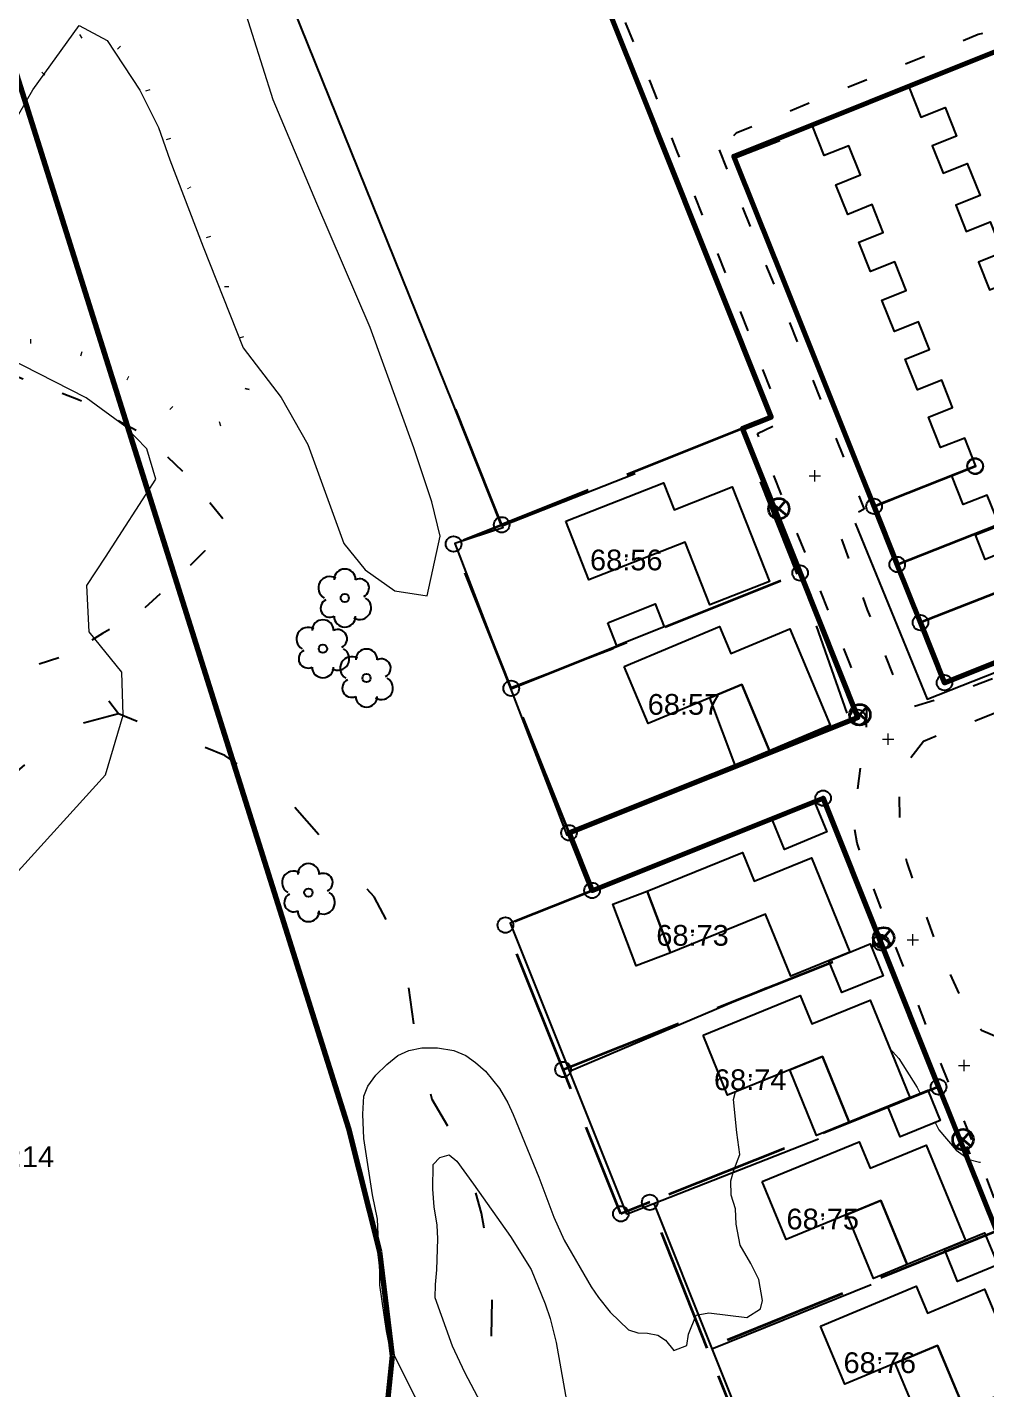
# Model space of a CAD drawing. Header units: metres. Extents: x -12 to 120691, y -61 to 6149382.
# Drawn here: x 119292 to 119384.4, y 6148733.3 to 6148864.7 of the extents above; entities that cross this region are included whole.
import ezdxf
from ezdxf.enums import TextEntityAlignment as Align

# ---------------------------------------------------------------- set-up
doc = ezdxf.new("R2010")
doc.units = ezdxf.units.M
for name, pattern in [('Annan_avgränsning_gångban', [6, 2, -4]), ('Annan_gräns', [0]), ('Fastighetsgräns', [16, 12, -4]), ('Heldragen__skalber__', [0]), ('Heldragen_linje', [2, 1, 1]), ('Häck', [0]), ('Prickad__fast_', [5, 0, -5]), ('Servitutsområde', [0]), ('Streckad_3_5_7__fast_', [10.5, 3.5, -7])]:
    doc.linetypes.add(name, pattern=pattern)
doc.layers.get('0').update_dxf_attribs({"linetype": 'CONTINUOUS'})
for name, color, linetype, lineweight in [('BOSTAD.T_LINE', 9, 'Heldragen_linje', 25), ('FASTGR_LINE', 7, 'Fastighetsgräns', 35), ('GAGR_LINE', 9, 'Servitutsområde', 70), ('GÅNGBK_LINE', 9, 'Annan_avgränsning_gångban', 25), ('HÄCK.K_LINE', 9, 'Häck', 25), ('HÖJDK-1_LINE', 9, 'Heldragen_linje', 18), ('HÖJDK-2_LINE', 9, 'Heldragen_linje', 18), ('RÄTTIGR_LINE', 9, 'Annan_gräns', 70), ('SKÄRMTT_LINE', 9, 'Heldragen_linje', 25), ('STIG.M_LINE', 9, 'Streckad_3_5_7__fast_', 25), ('TUTHUST_LINE', 9, 'Heldragen_linje', 25), ('UTHUST_LINE', 9, 'Heldragen_linje', 25), ('ÄGOSL.K_LINE', 9, 'Prickad__fast_', 60)]:
    doc.layers.add(name, color=color, linetype=linetype, lineweight=lineweight)
for name, color, linetype in [('FASTID_POINT', 9, 'CONTINUOUS'), ('FREGNRT_TEXT', 9, 'CONTINUOUS'), ('GRÄ_POINT', 9, 'CONTINUOUS'), ('HPF_POINT', 7, 'CONTINUOUS'), ('STOLP.B_POINT', 9, 'CONTINUOUS'), ('TRÄD.LÖ_POINT', 9, 'CONTINUOUS'), ('VSV_POINT', 5, 'CONTINUOUS')]:
    doc.layers.add(name, color=color, linetype=linetype)
doc.styles.add('Standard_CAD', font='ARIAL.TTF', dxfattribs={"height": 0.2})

# ---------------------------------------------------------------- blocks, each defined once
blk = doc.blocks.new('Belysningsstolpe')
at = {"color": 0, "linetype": 'Heldragen__skalber__', "lineweight": 35, "flags": 128}
for points in [[(-0.38, 0.325), (0.38, -0.325)], [(-0.325, -0.38), (0.325, 0.38)]]:
    blk.add_lwpolyline(points, dxfattribs=at)
at = {"color": 0, "linetype": 'Heldragen__skalber__', "lineweight": 35}
blk.add_circle((0, 0), 0.5, dxfattribs=at)
blk = doc.blocks.new('LÖVTRÄD', base_point=(2, 2))
blk.add_circle((2, 2), 0.08)
for centre, radius, start, end in [((1.712, 2.192), 0.222, 59.744, 239.744), ((2, 2.352), 0.208, 0, 180), ((2.288, 2.192), 0.179, 296.565, 116.565), ((1.712, 1.808), 0.179, 116.565, 296.565), ((2.288, 1.808), 0.222, 239.744, 59.744), ((2, 1.648), 0.208, 180, 0)]:
    blk.add_arc(centre, radius, start, end)
blk = doc.blocks.new('Gränspunkt')
at = {"color": 0, "linetype": 'Heldragen__skalber__', "lineweight": 25}
blk.add_circle((0, 0), 0.5, dxfattribs=at)
blk = doc.blocks.new('Rutnätspunkt_1')
at = {"color": 0, "linetype": 'Heldragen__skalber__', "lineweight": 25, "flags": 128}
for points in [[(-0.5, 0), (-0.08, 0)], [(0, 0.5), (0, 0.08)], [(0.5, 0), (0.08, 0)], [(0, -0.5), (0, -0.08)]]:
    blk.add_lwpolyline(points, dxfattribs=at)
blk = doc.blocks.new('Ventil')
at = {"color": 0, "linetype": 'Heldragen__skalber__', "lineweight": 35, "flags": 128}
blk.add_lwpolyline([(-0.4, 0), (0.4, 0)], dxfattribs=at)
blk = doc.blocks.new('Plus__fast_')
at = {"color": 0, "linetype": 'Heldragen__skalber__', "lineweight": 0, "flags": 128}
for points in [[(-0.0675, 0), (0.0675, 0)], [(0, -0.0675), (0, 0.0675)]]:
    blk.add_lwpolyline(points, dxfattribs=at)

msp = doc.modelspace()

# ---------------------------------------------------------------- linework, layer by layer
at = {"layer": 'BOSTAD.T_LINE', "flags": 128}
for points in [[(119367.674, 6148855.249), (119376.977, 6148858.952), (119378.145, 6148856.017), (119380.487, 6148856.95), (119381.581, 6148854.202), (119379.238, 6148853.269), (119380.289, 6148850.63), (119382.622, 6148851.559), (119383.856, 6148848.459), (119381.523, 6148847.53), (119382.526, 6148845.008), (119384.85, 6148845.933), (119386.036, 6148842.954), (119383.713, 6148842.029), (119384.777, 6148839.354), (119387.091, 6148840.276), (119388.259, 6148837.34), (119385.946, 6148836.419), (119386.997, 6148833.777), (119389.301, 6148834.694), (119390.476, 6148831.742), (119388.172, 6148830.826), (119389.271, 6148828.065), (119391.565, 6148828.978), (119392.738, 6148826.031), (119390.444, 6148825.118), (119391.483, 6148822.507), (119393.767, 6148823.417), (119394.985, 6148820.359), (119392.7, 6148819.45), (119393.725, 6148816.874), (119396, 6148817.78), (119397.198, 6148814.769), (119394.924, 6148813.863), (119395.926, 6148811.347), (119398.19, 6148812.249), (119399.398, 6148809.214), (119392.941, 6148806.644), (119390.125, 6148805.523), (119389.002, 6148808.345), (119386.708, 6148807.431), (119385.562, 6148810.307), (119387.868, 6148811.225), (119386.65, 6148814.281), (119384.346, 6148813.364), (119383.409, 6148815.716), (119385.723, 6148816.637), (119384.557, 6148819.569), (119382.243, 6148818.647), (119381.137, 6148821.426), (119383.461, 6148822.351), (119382.38, 6148825.068), (119380.056, 6148824.143), (119378.879, 6148827.097), (119381.214, 6148828.027), (119380.165, 6148830.661), (119377.83, 6148829.731), (119376.653, 6148832.689), (119378.997, 6148833.622), (119377.939, 6148836.28), (119375.595, 6148835.348), (119374.395, 6148838.364), (119376.748, 6148839.3), (119375.642, 6148842.079), (119373.288, 6148841.143), (119372.164, 6148843.967), (119374.529, 6148844.908), (119373.46, 6148847.589), (119371.097, 6148846.648), (119369.96, 6148849.505), (119372.333, 6148850.45), (119371.21, 6148853.271), (119368.837, 6148852.326), (119367.674, 6148855.249)], [(119343.905, 6148817.046), (119353.335, 6148820.75), (119354.359, 6148818.143), (119359.965, 6148820.345), (119363.545, 6148811.23), (119357.796, 6148808.973), (119355.419, 6148815.026), (119346.132, 6148811.378), (119343.905, 6148817.046)], [(119349.546, 6148803.034), (119358.738, 6148806.888), (119359.838, 6148804.264), (119365.522, 6148806.647), (119369.417, 6148797.356), (119363.564, 6148794.903), (119360.883, 6148801.297), (119351.86, 6148797.514), (119349.546, 6148803.034)], [(119351.774, 6148781.346), (119360.969, 6148785.082), (119362.091, 6148782.32), (119367.594, 6148784.556), (119371.289, 6148775.462), (119365.605, 6148773.153), (119363.181, 6148779.122), (119354.017, 6148775.399), (119351.774, 6148781.346)], [(119357.153, 6148767.468), (119366.518, 6148771.283), (119367.638, 6148768.534), (119373.254, 6148770.821), (119377.077, 6148761.432), (119371.237, 6148759.054), (119368.655, 6148765.392), (119359.514, 6148761.669), (119357.153, 6148767.468)], [(119362.864, 6148753.323), (119372.216, 6148757.171), (119373.268, 6148754.615), (119378.671, 6148756.838), (119382.46, 6148747.631), (119376.827, 6148745.312), (119374.285, 6148751.489), (119365.163, 6148747.736), (119362.864, 6148753.323)], [(119368.481, 6148739.367), (119377.713, 6148743.247), (119378.808, 6148740.642), (119384.29, 6148742.946), (119388.156, 6148733.747), (119382.354, 6148731.309), (119379.745, 6148737.517), (119370.833, 6148733.772), (119368.481, 6148739.367)]]:
    msp.add_lwpolyline(points, dxfattribs=at)
at = {"layer": 'FASTGR_LINE', "flags": 128}
for points in [[(119337.728, 6148816.697), (119332.157, 6148830.621)], [(119360.942, 6148825.976), (119337.728, 6148816.697)], [(119360.942, 6148825.976), (119366.513, 6148812.05)], [(119373.639, 6148818.475), (119371.394, 6148824.084)], [(119383.401, 6148822.329), (119373.639, 6148818.475)], [(119375.873, 6148812.867), (119373.639, 6148818.475)], [(119338.651, 6148800.918), (119333.09, 6148814.844), (119337.728, 6148816.697)], [(119375.873, 6148812.867), (119385.636, 6148816.719)], [(119404.19, 6148817.459), (119406.434, 6148811.851), (119380.432, 6148801.461), (119378.117, 6148807.259)], [(119378.117, 6148807.259), (119375.873, 6148812.867)], [(119338.651, 6148800.918), (119366.513, 6148812.05)], [(119366.513, 6148812.05), (119372.073, 6148798.114), (119344.223, 6148786.982)], [(119387.879, 6148811.102), (119378.117, 6148807.259)], [(119344.223, 6148786.982), (119338.651, 6148800.918)], [(119346.447, 6148781.413), (119368.73, 6148790.321), (119374.301, 6148776.387)], [(119346.447, 6148781.413), (119344.223, 6148786.982)], [(119343.65, 6148764.142), (119338.088, 6148778.077), (119346.447, 6148781.413)], [(119343.65, 6148764.142), (119374.301, 6148776.387)], [(119374.301, 6148776.387), (119379.864, 6148762.46)], [(119352.009, 6148751.328), (119349.221, 6148750.216), (119343.65, 6148764.142)], [(119379.864, 6148762.46), (119352.009, 6148751.328)], [(119379.864, 6148762.46), (119385.432, 6148748.535)], [(119357.547, 6148737.259), (119352.009, 6148751.328)], [(119385.432, 6148748.535), (119357.547, 6148737.259)], [(119363.142, 6148723.466), (119357.547, 6148737.259)]]:
    msp.add_lwpolyline(points, dxfattribs=at)
at = {"layer": 'GAGR_LINE', "flags": 128}
for points in [[(119466.29, 6149012.381), (119466.295, 6149007), (119470.002, 6148997.714), (119475.573, 6148983.788), (119481.134, 6148969.853), (119486.704, 6148955.925), (119464.411, 6148947.019), (119442.127, 6148938.111), (119436.566, 6148952.037), (119430.995, 6148965.973), (119425.423, 6148979.899), (119420.785, 6148978.045), (119426.357, 6148964.118), (119431.918, 6148950.184), (119437.488, 6148936.257), (119415.195, 6148927.349), (119392.911, 6148918.441), (119387.349, 6148932.366), (119381.779, 6148946.304), (119376.208, 6148960.229), (119371.57, 6148958.376), (119377.141, 6148944.45), (119382.701, 6148930.513), (119388.273, 6148916.587), (119365.979, 6148907.68), (119362.272, 6148916.967), (119339.988, 6148908.06), (119334.416, 6148921.985), (119328.856, 6148935.921), (119323.285, 6148949.846), (119317.717, 6148947.622), (119323.278, 6148933.687), (119328.849, 6148919.761), (119334.419, 6148905.836), (119308.416, 6148895.445), (119311.762, 6148887.087), (119335.896, 6148896.735), (119341.456, 6148882.801), (119347.028, 6148868.875), (119352.6, 6148854.949), (119358.16, 6148841.013), (119363.731, 6148827.088), (119360.942, 6148825.976), (119366.513, 6148812.05), (119372.073, 6148798.114), (119344.223, 6148786.982), (119346.447, 6148781.413), (119368.73, 6148790.321), (119374.301, 6148776.387), (119379.864, 6148762.46), (119385.433, 6148748.534), (119390.994, 6148734.608), (119395.642, 6148736.462), (119385.994, 6148760.606), (119393.352, 6148763.541), (119400.41, 6148766.367), (119407.477, 6148769.192), (119414.545, 6148772.018), (119426.419, 6148742.296), (119435.687, 6148746.005), (119425.666, 6148771.077), (119433.014, 6148774.012)], [(119362.407, 6148846.566), (119360.122, 6148852.274), (119386.124, 6148862.675), (119388.48, 6148856.777), (119390.724, 6148851.169), (119392.959, 6148845.561), (119395.211, 6148839.923), (119397.466, 6148834.285), (119399.711, 6148828.676), (119401.955, 6148823.068), (119404.19, 6148817.459), (119406.434, 6148811.851), (119380.432, 6148801.461), (119378.117, 6148807.259), (119375.873, 6148812.867), (119373.639, 6148818.475), (119371.394, 6148824.084), (119369.139, 6148829.711), (119366.884, 6148835.35), (119364.64, 6148840.96), (119362.407, 6148846.566)]]:
    msp.add_lwpolyline(points, dxfattribs=at)
at = {"layer": 'GÅNGBK_LINE', "flags": 128}
for points in [[(119332.603, 6148717.833), (119333.384, 6148715.356), (119334.371, 6148714.262), (119336.46, 6148713.574), (119341.047, 6148711.929), (119344.98, 6148709.314), (119348.068, 6148706.427), (119350.193, 6148703.413), (119352.701, 6148701.18), (119354.849, 6148701.224), (119364.912, 6148703.898), (119384.441, 6148709.445), (119396.275, 6148712.548), (119397.076, 6148713.04), (119397.427, 6148714.029), (119397.406, 6148715.878), (119395.754, 6148722.091), (119394.337, 6148726.952), (119392.442, 6148733.115), (119391.886, 6148734.992), (119389.404, 6148741.28), (119386.688, 6148747.891), (119383.772, 6148755.58), (119379.846, 6148765.362), (119374.663, 6148778.745), (119372.005, 6148785.969), (119371.696, 6148787.905), (119372.016, 6148790.882), (119372.448, 6148794.005), (119372.895, 6148796.54), (119372.952, 6148798.898), (119371.308, 6148803.302), (119365.744, 6148817.106), (119363.473, 6148822.639), (119362.4, 6148825.494), (119363.998, 6148826.274), (119364.562, 6148827.056), (119364.226, 6148828.313), (119359.714, 6148840.022), (119354.648, 6148852.711), (119352.084, 6148859.415), (119348.222, 6148868.628), (119345.12, 6148877.053), (119342.564, 6148883.707), (119339.597, 6148890.962)], [(119407.83, 6148810.83), (119399.764, 6148831.268), (119392.269, 6148850.579), (119387.358, 6148862.766), (119386.7, 6148863.93), (119385.645, 6148864.545), (119383.682, 6148863.989), (119369.598, 6148858.282), (119360.348, 6148854.478), (119358.691, 6148852.876)], [(119358.691, 6148852.876), (119366.606, 6148833.433), (119372.684, 6148818.199), (119369.969, 6148816.768), (119372.978, 6148808.505), (119376.483, 6148799.633), (119377.286, 6148799.115), (119380.128, 6148799.978), (119398.988, 6148807.17), (119407.83, 6148810.83)], [(119295.022, 6148803.872), (119289.397, 6148802), (119284.165, 6148801.159), (119283.651, 6148802.104), (119281.965, 6148810.124), (119280.18, 6148817.527), (119279.639, 6148823.913), (119281.814, 6148828.036), (119285.571, 6148830.772), (119290.068, 6148831.354), (119296.932, 6148828.799), (119303.205, 6148825.445), (119307.699, 6148821.163), (119311.245, 6148816.797), (119309.097, 6148814.192), (119306.462, 6148811.535), (119303.153, 6148808.542), (119299.245, 6148806.203), (119297.842, 6148805.332)], [(119378.402, 6148795.803), (119376.73, 6148793.608), (119376.061, 6148790.728), (119376.111, 6148787.77), (119376.786, 6148784.116), (119379.502, 6148776.553), (119382.186, 6148770.647), (119383.994, 6148767.936), (119385.947, 6148767.127), (119388.769, 6148767.247), (119394.598, 6148769.219), (119410.41, 6148775.815), (119420.648, 6148780.306), (119418.58, 6148786.12), (119415.53, 6148793.041), (119413.308, 6148798.692), (119411.458, 6148803.016), (119410.588, 6148805.594), (119409.368, 6148807.206), (119408.762, 6148807.393), (119406.577, 6148807.136), (119403.881, 6148805.984), (119390.802, 6148800.691)], [(119390.802, 6148800.691), (119378.402, 6148795.803)]]:
    msp.add_lwpolyline(points, dxfattribs=at)
at = {"layer": 'HÄCK.K_LINE', "flags": 128}
for points in [[(119315.526, 6148871.719), (119337.839, 6148816.412), (119333.218, 6148814.877), (119343.998, 6148786.744), (119360.252, 6148793.513)], [(119364.567, 6148853.743), (119360.192, 6148852.045), (119373.77, 6148818.491), (119378.646, 6148820.448)], [(119337.768, 6148816.587), (119350.587, 6148821.632)], [(119362.666, 6148820.847), (119366.208, 6148811.925)], [(119371.814, 6148816.867), (119378.768, 6148799.866), (119406.581, 6148810.831)], [(119368.071, 6148806.939), (119370.999, 6148798.524)], [(119338.552, 6148800.957), (119348.468, 6148804.757)], [(119359.276, 6148786.569), (119338.55, 6148778.269), (119349.763, 6148750.184)], [(119344.257, 6148763.974), (119363.31, 6148772.059)], [(119349.763, 6148750.184), (119368.275, 6148757.438)], [(119352.399, 6148751.217), (119363.4, 6148723.692), (119378.271, 6148729.614)], [(119358.005, 6148737.189), (119373.366, 6148743.386)]]:
    msp.add_lwpolyline(points, dxfattribs=at)
at = {"layer": 'HÖJDK-1_LINE', "flags": 128}
for points in [[(119296.367, 6148685.114), (119296.114, 6148685.257), (119287.632, 6148687.563), (119284.315, 6148687.983), (119277.141, 6148688.575), (119264.513, 6148689.003), (119259.515, 6148689.75), (119245.993, 6148693.093), (119241.812, 6148696.167), (119235.25, 6148701.896), (119232.402, 6148705.332), (119230.464, 6148710.555), (119229.207, 6148716.565), (119227.372, 6148726.583), (119226.355, 6148733.506), (119223.044, 6148749.102), (119222.094, 6148758.125), (119221.204, 6148764.056), (119218.839, 6148779.345), (119217.654, 6148789.516), (119215.945, 6148797.463), (119212.4, 6148810.483), (119210.767, 6148814.836), (119206.665, 6148825.632), (119204.18, 6148835.148), (119202.873, 6148838.407), (119198.518, 6148850.512), (119194.095, 6148861.368), (119191.696, 6148872.221), (119194.485, 6148874.335), (119197.671, 6148874.643), (119199.987, 6148872.348), (119203.23, 6148868.103), (119211.771, 6148858.428), (119218.82, 6148850.681), (119221.254, 6148848.838), (119226.734, 6148846.594), (119230.318, 6148845.648), (119240.616, 6148842.505), (119240.87, 6148839.417), (119239.461, 6148835.875), (119235.234, 6148827.344), (119229.649, 6148817.339), (119224.84, 6148806.347), (119224.336, 6148801.62), (119225.188, 6148796.432), (119227.483, 6148790.066), (119229.312, 6148786.206), (119231.424, 6148782.963), (119233.898, 6148779.94), (119236.339, 6148777.586), (119239.39, 6148775.494), (119243.794, 6148774.165), (119247.961, 6148773.958), (119255.001, 6148772.89), (119261.907, 6148769.631), (119267.486, 6148767.428), (119270.657, 6148767.338), (119274.204, 6148767.735), (119277.188, 6148768.8), (119279.879, 6148770.278), (119282.301, 6148772.066), (119285.268, 6148775.803), (119286.909, 6148778.612), (119290.505, 6148782.591), (119299.533, 6148792.588), (119301.233, 6148798.32), (119301.095, 6148802.484), (119297.946, 6148806.372), (119297.719, 6148810.835), (119299.523, 6148813.567), (119304.379, 6148821.102), (119303.509, 6148824.034), (119301.375, 6148826.214), (119297.673, 6148828.933), (119288.501, 6148833.608), (119284.085, 6148833.002), (119279.909, 6148830.566), (119277.686, 6148827.617), (119275.784, 6148822.63), (119275.64, 6148819.485), (119277.372, 6148812.851), (119278.676, 6148809.915), (119279.488, 6148806.338), (119277.868, 6148803.791), (119275.304, 6148805.874), (119273.304, 6148811.172), (119270.039, 6148817.103), (119266.573, 6148820.539), (119263.411, 6148822.665), (119259.814, 6148822.35), (119257.304, 6148819.722), (119257.293, 6148815.907), (119258.694, 6148811.754), (119259.28, 6148806.891), (119255.779, 6148805.702), (119252.576, 6148807.624), (119249.644, 6148810.399), (119249.017, 6148815.683), (119249.529, 6148818.651), (119251.916, 6148827.722), (119255.151, 6148832.274), (119258.005, 6148834.476), (119260.746, 6148836.024), (119268.688, 6148839.602), (119277.754, 6148844.26), (119285.553, 6148849.653), (119289.697, 6148853.731), (119292.516, 6148858.659), (119296.979, 6148864.884), (119299.69, 6148863.416), (119302.826, 6148858.646), (119304.652, 6148855.034), (119305.722, 6148851.901), (119308.946, 6148843.518), (119312.795, 6148833.765), (119316.454, 6148828.983), (119319.035, 6148824.437), (119322.501, 6148814.887), (119324.562, 6148812.348), (119327.441, 6148810.314), (119330.534, 6148809.839), (119331.784, 6148815.588), (119331.004, 6148818.917), (119329.246, 6148824.138), (119325.039, 6148835.728), (119319.913, 6148847.698), (119315.687, 6148857.715), (119312.71, 6148867.161), (119310.489, 6148876.649), (119308.116, 6148888.344), (119304.29, 6148892.697), (119302.457, 6148895.82), (119300.861, 6148899.701), (119298.106, 6148902.934), (119294.752, 6148904.551), (119290.449, 6148902.853), (119288.48, 6148899.28), (119287.051, 6148894.065), (119283.932, 6148886.389), (119280.471, 6148882.77), (119277.652, 6148880.932), (119268.878, 6148874.601), (119265.178, 6148872.549), (119260.264, 6148871.824), (119255.721, 6148873.543), (119250.853, 6148876.108), (119249.05, 6148878.511), (119248.039, 6148882.684), (119248.087, 6148887.442), (119245.304, 6148895.35), (119241.89, 6148899.473), (119241.124, 6148902.429), (119241.752, 6148906.289), (119242.93, 6148909.089), (119246.211, 6148913.257), (119250.291, 6148917.148), (119251.831, 6148919.896), (119251.761, 6148924.952), (119251.011, 6148927.932), (119253.102, 6148931.354), (119257.067, 6148933.753), (119260.716, 6148937.283), (119265.815, 6148940.627), (119269.49, 6148940.039), (119273.903, 6148937.815), (119285.089, 6148933.777), (119288.398, 6148933.963), (119290.54, 6148937.999), (119292.009, 6148942), (119295.107, 6148944.777), (119299.723, 6148946.768), (119311.051, 6148950.744), (119313.521, 6148952.204)], [(119342.003, 6148725.593), (119341.904, 6148725.62), (119339.927, 6148726.72), (119338.364, 6148728.134), (119337.327, 6148729.237), (119336.426, 6148730.603), (119335.714, 6148731.991), (119334.19, 6148734.892), (119332.995, 6148737.445), (119331.33, 6148742.103), (119331.347, 6148743.39), (119331.466, 6148744.825), (119331.568, 6148747.819), (119331.513, 6148749.131), (119331.205, 6148750.89), (119331.082, 6148752.598), (119331.138, 6148754.987), (119331.773, 6148755.661), (119332.653, 6148755.923), (119333.404, 6148755.3), (119335.025, 6148753.066), (119338.582, 6148748.031), (119340.578, 6148744.857)], [(119340.578, 6148744.857), (119341.93, 6148741.542), (119342.406, 6148740.11), (119342.992, 6148737.807), (119344.139, 6148731.275), (119342.003, 6148725.593)]]:
    msp.add_lwpolyline(points, dxfattribs=at)
at = {"layer": 'HÖJDK-2_LINE', "flags": 128}
for points in [[(119345.292, 6148718.973), (119340.9, 6148721.095), (119339.874, 6148721.593), (119338.553, 6148722.406), (119337.355, 6148723.275), (119336.022, 6148724.434), (119333.508, 6148726.815), (119331.361, 6148729.285), (119330.385, 6148730.773), (119329.388, 6148732.558), (119326.899, 6148737.467), (119326.61, 6148738.928), (119325.974, 6148743.335), (119325.996, 6148744.548), (119325.747, 6148749.697), (119325.287, 6148752.05), (119324.439, 6148757.474), (119324.332, 6148759.825), (119324.443, 6148761.582), (119324.83, 6148762.546), (119325.596, 6148763.607), (119326.65, 6148764.629), (119327.717, 6148765.483), (119328.783, 6148765.986), (119330.022, 6148766.231), (119331.556, 6148766.247), (119333.115, 6148765.967), (119334.276, 6148765.488), (119335.203, 6148764.812), (119336.165, 6148763.966), (119337.522, 6148762.303), (119338.34, 6148760.927), (119338.827, 6148759.787), (119341.325, 6148753.764), (119342.766, 6148749.898), (119343.743, 6148747.662)], [(119375.152, 6148766.16), (119376.04, 6148765.192), (119377.783, 6148762.39), (119378.084, 6148761.842)], [(119343.743, 6148747.662), (119346.357, 6148743.187), (119347.081, 6148742.14), (119348.202, 6148740.738), (119349.976, 6148739.024), (119350.866, 6148738.726), (119351.806, 6148738.692), (119352.789, 6148738.517), (119353.531, 6148738.027), (119354.342, 6148737.043), (119355.599, 6148737.503), (119355.733, 6148738.617), (119356.477, 6148740.434), (119357.715, 6148740.653), (119361.365, 6148740.226), (119362.705, 6148741.04), (119362.868, 6148741.85), (119362.54, 6148743.881), (119361.772, 6148745.418), (119360.728, 6148747.204), (119360.353, 6148749.228), (119360.268, 6148750.701), (119359.875, 6148752.027), (119359.835, 6148753.4), (119360.114, 6148754.433), (119360.695, 6148755.94), (119360.408, 6148758.07), (119360.098, 6148761.258), (119360.274, 6148761.979)], [(119379.542, 6148759.031), (119379.876, 6148758.305), (119381.548, 6148756.372), (119382.82, 6148755.467), (119383.796, 6148755.208), (119383.916, 6148755.2)]]:
    msp.add_lwpolyline(points, dxfattribs=at)
at = {"layer": 'RÄTTIGR_LINE', "flags": 128}
msp.add_lwpolyline([(119125.716, 6149193.23), (119131.758, 6149171.067), (119148.05, 6149123.164), (119160.086, 6149092.004), (119172.978, 6149065.196), (119186.591, 6149041.934), (119208.63, 6149010.04), (119222.842, 6148990.28), (119238.975, 6148969.508), (119257.77, 6148948.186), (119265.839, 6148935.939), (119269.598, 6148927.865), (119322.954, 6148758.457), (119325.962, 6148746.596), (119327.186, 6148736.513), (119325.218, 6148717.793), (119323.454, 6148698.962), (119320.617, 6148675.17), (119316.417, 6148633.682), (119315.073, 6148626.031), (119305.748, 6148596.291), (119297.823, 6148567.761), (119289.25, 6148539.447), (119283.659, 6148527.046), (119277.95, 6148516.938), (119455.729, 6148212.016), (119618.521, 6147953.083), (119621.501, 6147952.34), (119694.569, 6147837.716), (119847.552, 6147630.086), (119924.738, 6147493.042), (120001.647, 6147384.567), (120031.963, 6147344.267), (120125.93, 6147226.121)], dxfattribs=at)
at = {"layer": 'SKÄRMTT_LINE', "flags": 128}
for points in [[(119347.955, 6148807.227), (119352.516, 6148809.073), (119353.409, 6148806.867), (119348.847, 6148805.02), (119347.955, 6148807.227)], [(119357.809, 6148800.008), (119360.883, 6148801.297), (119363.564, 6148794.903), (119360.252, 6148793.513), (119357.809, 6148800.008)], [(119351.774, 6148781.346), (119354.017, 6148775.399), (119350.708, 6148774.15), (119348.465, 6148780.097), (119351.774, 6148781.346)], [(119365.516, 6148764.114), (119368.655, 6148765.392), (119371.237, 6148759.054), (119368.098, 6148757.775), (119365.516, 6148764.114)], [(119371.042, 6148750.155), (119374.285, 6148751.489), (119376.827, 6148745.312), (119373.583, 6148743.978), (119371.042, 6148750.155)], [(119375.669, 6148735.805), (119379.745, 6148737.517), (119382.354, 6148731.309), (119378.278, 6148729.596), (119375.669, 6148735.805)]]:
    msp.add_lwpolyline(points, dxfattribs=at)
at = {"layer": 'STIG.M_LINE', "flags": 128}
for points in [[(119331.63, 6148718.318), (119331.611, 6148722.581), (119332.128, 6148725.989), (119334.187, 6148730.852), (119335.677, 6148734.449), (119336.732, 6148738.022), (119336.834, 6148743.956), (119335.793, 6148750.295), (119334.673, 6148754.172), (119333.272, 6148757.389), (119331.043, 6148761.25), (119329.668, 6148765.716), (119328.696, 6148772.631), (119327.674, 6148776.582), (119325.421, 6148780.797), (119317.078, 6148790.215), (119311.029, 6148794.453), (119306.11, 6148796.454), (119303.242, 6148797.453), (119300.785, 6148798.443), (119298.81, 6148800.989), (119296.611, 6148804.3)], [(119300.785, 6148798.443), (119297.189, 6148797.496), (119294.301, 6148795.729), (119288.919, 6148791.146), (119285.249, 6148786.283)]]:
    msp.add_lwpolyline(points, dxfattribs=at)
at = {"layer": 'TUTHUST_LINE', "flags": 128}
for points in [[(119369.267, 6148774.641), (119373.263, 6148776.264), (119374.515, 6148773.181), (119370.519, 6148771.557), (119369.267, 6148774.641)], [(119374.969, 6148760.573), (119378.829, 6148762.146), (119380.018, 6148759.224), (119376.158, 6148757.652), (119374.969, 6148760.573)], [(119380.421, 6148746.791), (119384.294, 6148748.385), (119385.568, 6148745.29), (119381.694, 6148743.696), (119380.421, 6148746.791)]]:
    msp.add_lwpolyline(points, dxfattribs=at)
at = {"layer": 'UTHUST_LINE', "flags": 128}
msp.add_lwpolyline([(119363.848, 6148788.186), (119367.918, 6148789.878), (119369.087, 6148787.064), (119365.017, 6148785.372), (119363.848, 6148788.186)], dxfattribs=at)
at = {"layer": 'ÄGOSL.K_LINE', "flags": 128}
msp.add_lwpolyline([(119258.826, 6148803.093), (119250.214, 6148807.299), (119247.13, 6148811.153), (119246.335, 6148818.118), (119249.001, 6148826.287), (119257.096, 6148835.506), (119265.337, 6148839.964), (119273.473, 6148844.421), (119284.788, 6148851.586), (119291.104, 6148857.775), (119298.406, 6148865.085), (119302.547, 6148861.06), (119307.472, 6148849.445), (119310.72, 6148841.303), (119313.265, 6148832.623), (119313.089, 6148827.365), (119309.986, 6148826.207), (119306.413, 6148827.58), (119299.343, 6148832.432), (119293.713, 6148834.37), (119287.821, 6148834.364), (119282.478, 6148831.085), (119279.117, 6148827.718), (119277.238, 6148823.251), (119277.836, 6148818.178), (119280.576, 6148811.372), (119281.197, 6148806.144), (119277.324, 6148807.82), (119272.497, 6148816.058), (119269.589, 6148822.337), (119266.786, 6148825.236), (119262.452, 6148826.193), (119258.988, 6148825.478), (119256.138, 6148822.15), (119255.83, 6148817.574), (119256.305, 6148815.742)], dxfattribs=at)

# ---------------------------------------------------------------- block references
at = {"layer": 'FASTID_POINT', "yscale": 0.1000000014901161}
for p, xscale, rotation in [((119349.743, 6148813.303), 0.1000000014816812, 1.598054680368202), ((119355.306, 6148799.371), 0.1000000014931502, 1.598047740575037), ((119356.136, 6148777.087), 0.1000000014921854, 1.59803546281927), ((119361.698, 6148763.156), 0.1000000014953533, 1.598027455526592), ((119368.688, 6148749.715), 0.1000000014808563, 1.598019982332441), ((119374.191, 6148735.854), 0.1000000014954534, 1.598012508673266)]:
    msp.add_blockref('Rutnätspunkt_1', p, dxfattribs=dict(at, xscale=xscale, rotation=rotation))
at = {"layer": 'GRÄ_POINT', "xscale": 1.500000000076728, "yscale": 1.5, "rotation": 63.45294354166514}
for p in [(119383.381, 6148822.377), (119383.401, 6148822.329), (119373.639, 6148818.475), (119337.728, 6148816.697), (119333.09, 6148814.844), (119375.873, 6148812.867), (119366.513, 6148812.05), (119378.117, 6148807.259), (119338.651, 6148800.918), (119380.432, 6148801.461), (119372.073, 6148798.114), (119368.73, 6148790.321), (119344.223, 6148786.982), (119346.447, 6148781.413), (119338.088, 6148778.077), (119374.301, 6148776.387), (119343.651, 6148764.142), (119379.864, 6148762.46), (119352.009, 6148751.328), (119349.221, 6148750.216)]:
    msp.add_blockref('Gränspunkt', p, dxfattribs=at)
at = {"layer": 'HPF_POINT', "xscale": 8, "yscale": 8}
for p in [(119367.937, 6148821.43), (119374.999, 6148796.018), (119377.381, 6148776.657), (119382.333, 6148764.521)]:
    msp.add_blockref('Plus__fast_', p, dxfattribs=at)
at = {"layer": 'STOLP.B_POINT', "xscale": 2, "yscale": 2}
for p in [(119364.457, 6148818.242), (119372.279, 6148798.374), (119374.565, 6148776.846), (119382.22, 6148757.381)]:
    msp.add_blockref('Belysningsstolpe', p, dxfattribs=at)
at = {"layer": 'TRÄD.LÖ_POINT', "xscale": 5, "yscale": 5}
for p in [(119322.604, 6148809.631), (119320.488, 6148804.732), (119324.696, 6148801.905), (119319.1, 6148781.212)]:
    msp.add_blockref('LÖVTRÄD', p, dxfattribs=at)
at = {"layer": 'VSV_POINT', "rotation": 291.073177246504}
msp.add_blockref('Ventil', (119382.689, 6148756.334), dxfattribs=at)

# ---------------------------------------------------------------- texts
at = {"layer": 'FREGNRT_TEXT', "style": 'Standard_CAD'}
for s, p in [('68:56', (119349.743, 6148813.303)), ('68:57', (119355.306, 6148799.371)), ('68:73', (119356.136, 6148777.087)), ('68:74', (119361.698, 6148763.156)), ('68:14', (119291.079, 6148755.725)), ('68:75', (119368.688, 6148749.715)), ('68:76', (119374.191, 6148735.854))]:
    msp.add_text(s, height=2, dxfattribs=at).set_placement(p, align=Align.MIDDLE_CENTER)

doc.saveas('drawing.dxf')
